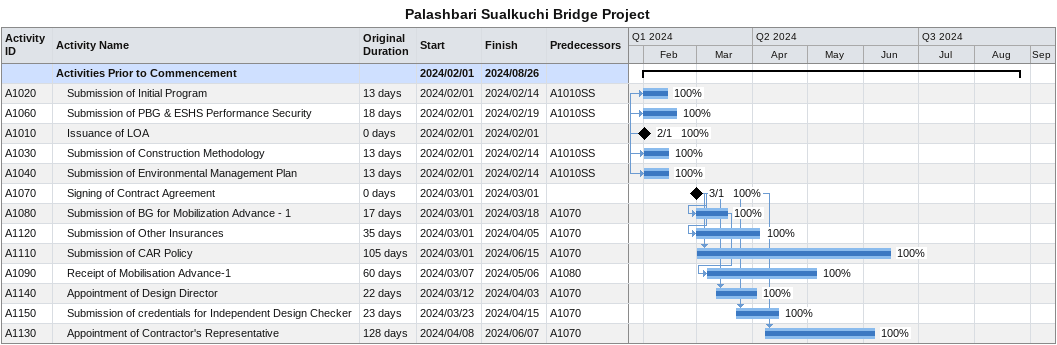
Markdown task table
Palashbari Sualkuchi Bridge Project

| ID | Level | Task | Original duration | Start | Finish | Predecessors | % complete |
|---|---|---|---|---|---|---|---|
|  | 1 | **Activities Prior to Commencement** |  | 2024-02-01 | 2024-08-26 |  |  |
| A1020 | 2 | Submission of Initial Program | 13d | 2024-02-01 | 2024-02-14 | A1010SS | 100 |
| A1060 | 2 | Submission of PBG & ESHS Performance Security | 18d | 2024-02-01 | 2024-02-19 | A1010SS | 100 |
| A1010 | 2 | Issuance of LOA | 0d | 2024-02-01 | 2024-02-01 |  | 100 |
| A1030 | 2 | Submission of Construction Methodology | 13d | 2024-02-01 | 2024-02-14 | A1010SS | 100 |
| A1040 | 2 | Submission of Environmental Management Plan | 13d | 2024-02-01 | 2024-02-14 | A1010SS | 100 |
| A1070 | 2 | Signing of Contract Agreement | 0d | 2024-03-01 | 2024-03-01 |  | 100 |
| A1080 | 2 | Submission of BG for Mobilization Advance - 1 | 17d | 2024-03-01 | 2024-03-18 | A1070 | 100 |
| A1120 | 2 | Submission of Other Insurances | 35d | 2024-03-01 | 2024-04-05 | A1070 | 100 |
| A1110 | 2 | Submission of CAR Policy | 105d | 2024-03-01 | 2024-06-15 | A1070 | 100 |
| A1090 | 2 | Receipt of Mobilisation Advance-1 | 60d | 2024-03-07 | 2024-05-06 | A1080 | 100 |
| A1140 | 2 | Appointment of Design Director | 22d | 2024-03-12 | 2024-04-03 | A1070 | 100 |
| A1150 | 2 | Submission of credentials for Independent Design Checker | 23d | 2024-03-23 | 2024-04-15 | A1070 | 100 |
| A1130 | 2 | Appointment of Contractor's Representative | 128d | 2024-04-08 | 2024-06-07 | A1070 | 100 |
